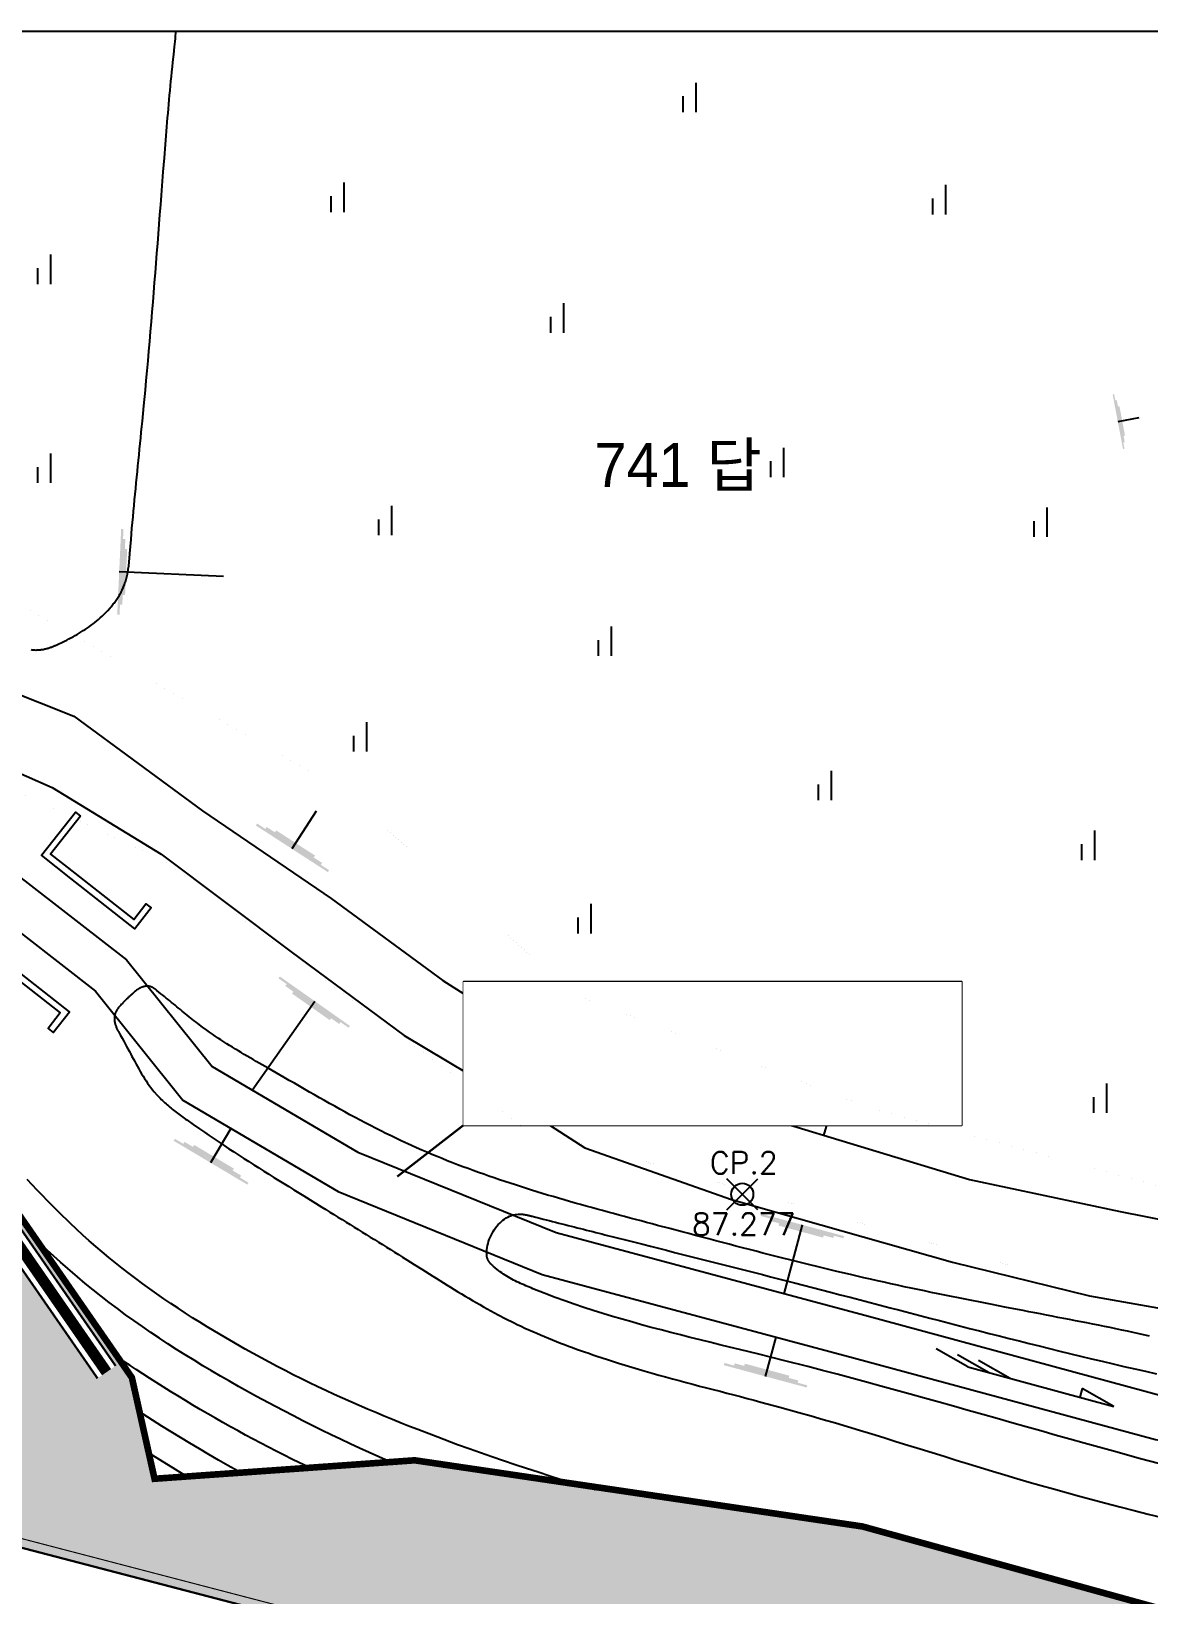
# Model space of a CAD drawing. Header units: millimetres. Extents: x 9 to 403, y 12 to 283.
# Drawn here: x 169.5 to 220.3, y 211.5 to 282.6 of the extents above; entities that cross this region are included whole.
import ezdxf
from ezdxf.enums import TextEntityAlignment as Align

# ---------------------------------------------------------------- set-up
doc = ezdxf.new("R2010")
doc.units = ezdxf.units.MM
doc.set_wipeout_variables(frame=1)
doc.linetypes.add('CENTER', pattern=[2, 1.25, -0.25, 0.25, -0.25])
doc.linetypes.add('PHANTOM2', pattern=[12.5, 10, -0.5, 0.5, -0.5, 0.5, -0.5])
for name, color, linetype in [('1-1CON', 35, 'Continuous'), ('1-5CON', 30, 'Continuous'), ('1-ROAD', 1, 'Continuous'), ('1-SIM', 8, 'Continuous'), ('1-낙차구조물', 7, 'Continuous'), ('1-물선', 5, 'Continuous'), ('1-측량기준점', 6, 'Continuous'), ('1-휀스', 7, 'FENCELINE1'), ('CE-SLOP-FILL', 1, 'Continuous'), ('LSMD_CONT_LDREG_41500', 1, 'Continuous'), ('NR', 7, 'Continuous'), ('WID', 4, 'Continuous'), ('성토옹벽', 6, 'Continuous'), ('솔리드', 7, 'PHANTOM2'), ('지하2층외벽선', 2, 'Continuous')]:
    doc.layers.add(name, color=color, linetype=linetype)
doc.styles.add('ghs', font='romans.shx', dxfattribs={"bigfont": 'ghs.shx'})
doc.styles.add('HY헤드라인', font='H2HDRM.TTF')
doc.linetypes.add('FENCELINE1', pattern='A,0.25,-0.1,[133,ltypeshp.shx,S=0.1,R=0,X=-0.1,Y=0],-0.1,1', length=1.45)

# ---------------------------------------------------------------- blocks, each defined once
blk = doc.blocks.new('A$C0C523BD5')
at = {"layer": '1-SIM'}
for p, q in [((0, 0.48), (0, 0)), ((0.394, 0.892), (0.394, 0))]:
    blk.add_line(p, q, dxfattribs=at)
blk = doc.blocks.new('A$C19E135C4')
at = {"layer": '1-물선', "linetype": 'Continuous'}
for p, q in [((1.605, 0), (0, 0.416)), ((2.605, 0), (1, 0.416)), ((1.605, 0), (8.479, 0)), ((3.605, 0), (2, 0.416)), ((8.479, 0), (6.874, 0.416))]:
    blk.add_line(p, q, dxfattribs=at)
blk.add_lwpolyline([(6.874, 0.416), (6.874, 0)], dxfattribs=at)

msp = doc.modelspace()

# ---------------------------------------------------------------- linework, layer by layer
for points, elevation in [([(15.475, 282.587), (277.798, 282.587), (277.798, 39.857), (15.475, 39.857)], 109.407), ([(15.475, 282.587), (277.798, 282.587), (277.798, 39.857), (15.475, 39.857)], 109.407), ([(189.159, 232.835), (211.814, 232.835), (211.814, 239.353), (189.159, 239.353)], 257.805)]:
    msp.add_lwpolyline(points, close=True, dxfattribs=dict(elevation=elevation))
at = {"const_width": 0.1, "elevation": 257.805, "flags": 128}
msp.add_lwpolyline([(186.15, 230.501), (189.159, 232.835), (211.112, 232.835)], dxfattribs=at)
at = {"layer": '1-1CON', "color": 8, "linetype": 'Continuous'}
for points, elevation in [([(169.506, 254.467), (169.545, 254.461), (169.584, 254.456), (169.624, 254.452), (169.663, 254.449), (169.714, 254.447), (169.765, 254.448), (169.777, 254.448), (169.788, 254.448), (169.8, 254.448), (169.811, 254.449), (169.823, 254.449), (169.834, 254.45), (169.846, 254.45), (169.857, 254.451), (169.869, 254.452), (169.88, 254.453), (169.892, 254.454), (169.904, 254.455), (169.915, 254.457), (169.927, 254.458), (169.938, 254.459), (169.949, 254.461), (169.961, 254.463), (169.972, 254.464), (169.984, 254.466), (169.995, 254.468), (170.007, 254.47), (170.052, 254.477), (170.096, 254.486), (170.13, 254.494), (170.163, 254.501), (170.195, 254.51), (170.228, 254.519), (170.261, 254.528), (170.293, 254.538), (170.326, 254.549), (170.358, 254.56), (170.39, 254.571), (170.422, 254.583), (170.454, 254.595), (170.485, 254.607), (170.517, 254.62), (170.549, 254.633), (170.58, 254.646), (170.611, 254.66), (170.643, 254.674), (170.674, 254.688), (170.705, 254.702), (170.736, 254.717), (170.768, 254.731), (170.897, 254.792), (171.025, 254.854), (171.122, 254.902), (171.218, 254.952), (171.314, 255.002), (171.41, 255.053), (171.504, 255.106), (171.598, 255.159), (171.692, 255.214), (171.784, 255.27), (171.875, 255.328), (171.966, 255.386), (172.055, 255.446), (172.144, 255.508), (172.231, 255.571), (172.317, 255.635), (172.402, 255.702), (172.485, 255.769), (172.567, 255.839), (172.648, 255.91), (172.727, 255.982), (172.804, 256.057), (172.88, 256.133), (172.992, 256.251), (173.099, 256.373), (173.135, 256.414), (173.17, 256.456), (173.204, 256.498), (173.238, 256.54), (173.271, 256.583), (173.304, 256.627), (173.336, 256.671), (173.367, 256.715), (173.398, 256.76), (173.428, 256.805), (173.458, 256.85), (173.486, 256.896), (173.514, 256.943), (173.541, 256.989), (173.567, 257.037), (173.592, 257.084), (173.617, 257.132), (173.64, 257.18), (173.663, 257.229), (173.684, 257.278), (173.705, 257.327), (173.747, 257.434), (173.784, 257.543), (173.803, 257.601), (173.82, 257.66), (173.837, 257.72), (173.852, 257.779), (173.866, 257.84), (173.879, 257.9), (173.891, 257.961), (173.902, 258.022), (173.912, 258.083), (173.921, 258.145), (173.93, 258.206), (173.938, 258.268), (173.946, 258.33), (173.953, 258.392), (173.959, 258.455), (173.965, 258.517), (173.971, 258.58), (173.977, 258.642), (173.982, 258.705), (173.987, 258.768), (173.992, 258.831), (174.018, 259.154), (174.045, 259.476), (174.067, 259.735), (174.089, 259.994), (174.112, 260.252), (174.136, 260.51), (174.159, 260.767), (174.183, 261.024), (174.208, 261.281), (174.233, 261.537), (174.258, 261.793), (174.283, 262.049), (174.308, 262.305), (174.334, 262.56), (174.359, 262.816), (174.385, 263.071), (174.411, 263.327), (174.436, 263.582), (174.462, 263.838), (174.488, 264.093), (174.513, 264.349), (174.539, 264.605), (174.564, 264.862), (174.632, 265.559), (174.698, 266.26), (174.739, 266.703), (174.779, 267.148), (174.819, 267.593), (174.858, 268.038), (174.897, 268.484), (174.935, 268.93), (174.973, 269.376), (175.01, 269.822), (175.046, 270.268), (175.082, 270.714), (175.118, 271.159), (175.154, 271.604), (175.189, 272.048), (175.224, 272.491), (175.258, 272.933), (175.293, 273.375), (175.327, 273.815), (175.361, 274.254), (175.395, 274.691), (175.429, 275.127), (175.462, 275.561), (175.512, 276.197), (175.561, 276.829), (175.577, 277.031), (175.593, 277.233), (175.609, 277.435), (175.625, 277.637), (175.641, 277.839), (175.658, 278.041), (175.675, 278.244), (175.692, 278.447), (175.709, 278.651), (175.726, 278.855), (175.744, 279.061), (175.762, 279.267), (175.781, 279.474), (175.8, 279.682), (175.82, 279.892), (175.84, 280.103), (175.86, 280.316), (175.881, 280.53), (175.903, 280.746), (175.925, 280.964), (175.948, 281.184), (175.985, 281.528), (176.023, 281.877), (176.037, 282.001), (176.05, 282.126), (176.062, 282.251), (176.074, 282.376), (176.084, 282.5), (176.091, 282.587)], 174.903), ([(220.353, 223.248), (219.876, 223.353), (219.614, 223.409), (219.351, 223.466), (219.088, 223.521), (218.825, 223.576), (218.561, 223.63), (218.298, 223.684), (218.035, 223.737), (217.771, 223.789), (217.508, 223.842), (217.244, 223.894), (216.981, 223.945), (216.717, 223.996), (216.453, 224.048), (216.189, 224.098), (215.926, 224.149), (215.662, 224.2), (215.398, 224.25), (215.134, 224.301), (214.87, 224.351), (214.607, 224.402), (214.343, 224.453), (213.771, 224.563), (213.199, 224.675), (212.891, 224.735), (212.584, 224.796), (212.276, 224.857), (211.968, 224.918), (211.66, 224.98), (211.353, 225.043), (211.045, 225.105), (210.738, 225.168), (210.431, 225.232), (210.124, 225.296), (209.816, 225.361), (209.509, 225.426), (209.203, 225.492), (208.896, 225.558), (208.589, 225.625), (208.283, 225.692), (207.977, 225.76), (207.67, 225.829), (207.364, 225.899), (207.059, 225.969), (206.753, 226.04), (206.14, 226.183), (205.528, 226.33), (205.22, 226.405), (204.913, 226.48), (204.607, 226.555), (204.3, 226.632), (203.994, 226.709), (203.687, 226.786), (203.381, 226.864), (203.075, 226.943), (202.769, 227.022), (202.463, 227.101), (202.157, 227.18), (201.851, 227.26), (201.546, 227.341), (201.24, 227.421), (200.934, 227.502), (200.629, 227.582), (200.323, 227.663), (200.018, 227.744), (199.713, 227.825), (199.407, 227.906), (199.102, 227.987), (198.545, 228.134), (197.989, 228.281), (197.738, 228.348), (197.488, 228.414), (197.237, 228.48), (196.986, 228.547), (196.735, 228.613), (196.485, 228.68), (196.234, 228.747), (195.984, 228.814), (195.733, 228.882), (195.483, 228.95), (195.233, 229.018), (194.983, 229.087), (194.733, 229.157), (194.483, 229.227), (194.233, 229.297), (193.983, 229.369), (193.734, 229.441), (193.485, 229.513), (193.236, 229.587), (192.987, 229.661), (192.739, 229.737), (192.249, 229.887), (191.76, 230.041), (191.519, 230.118), (191.279, 230.196), (191.039, 230.275), (190.799, 230.356), (190.559, 230.437), (190.32, 230.519), (190.081, 230.603), (189.843, 230.687), (189.606, 230.773), (189.368, 230.861), (189.132, 230.949), (188.895, 231.039), (188.66, 231.13), (188.425, 231.223), (188.191, 231.317), (187.957, 231.412), (187.724, 231.509), (187.492, 231.608), (187.261, 231.708), (187.03, 231.81), (186.801, 231.913), (186.332, 232.128), (185.868, 232.35), (185.632, 232.465), (185.396, 232.582), (185.162, 232.7), (184.928, 232.82), (184.694, 232.942), (184.462, 233.064), (184.23, 233.188), (183.998, 233.314), (183.767, 233.44), (183.536, 233.567), (183.306, 233.695), (183.076, 233.824), (182.846, 233.953), (182.617, 234.084), (182.388, 234.214), (182.158, 234.346), (181.929, 234.477), (181.7, 234.609), (181.471, 234.741), (181.241, 234.873), (181.012, 235.006), (180.646, 235.216), (180.28, 235.426), (180.144, 235.504), (180.008, 235.582), (179.871, 235.66), (179.735, 235.739), (179.6, 235.817), (179.464, 235.896), (179.329, 235.975), (179.194, 236.055), (179.059, 236.135), (178.925, 236.216), (178.791, 236.297), (178.658, 236.378), (178.526, 236.461), (178.394, 236.544), (178.263, 236.628), (178.132, 236.713), (178.003, 236.798), (177.874, 236.885), (177.746, 236.972), (177.619, 237.061), (177.494, 237.151), (177.287, 237.302), (177.083, 237.456), (177.002, 237.518), (176.922, 237.58), (176.842, 237.643), (176.762, 237.707), (176.683, 237.77), (176.603, 237.834), (176.524, 237.899), (176.445, 237.963), (176.367, 238.028), (176.288, 238.093), (176.209, 238.159), (176.13, 238.224), (176.05, 238.29), (175.971, 238.356), (175.891, 238.422), (175.811, 238.488), (175.731, 238.554), (175.65, 238.62), (175.569, 238.686), (175.487, 238.752), (175.405, 238.818), (175.31, 238.893), (175.214, 238.969), (175.201, 238.979), (175.188, 238.989), (175.175, 238.998), (175.163, 239.008), (175.15, 239.018), (175.137, 239.027), (175.124, 239.036), (175.111, 239.045), (175.098, 239.054), (175.085, 239.063), (175.071, 239.071), (175.058, 239.079), (175.045, 239.087), (175.031, 239.095), (175.017, 239.102), (175.003, 239.109), (174.989, 239.115), (174.975, 239.121), (174.961, 239.127), (174.946, 239.132), (174.932, 239.137), (174.907, 239.143), (174.883, 239.149), (174.873, 239.151), (174.863, 239.153), (174.853, 239.154), (174.843, 239.155), (174.833, 239.156), (174.823, 239.157), (174.813, 239.158), (174.803, 239.158), (174.793, 239.159), (174.783, 239.159), (174.773, 239.159), (174.763, 239.159), (174.752, 239.158), (174.742, 239.158), (174.732, 239.157), (174.722, 239.156), (174.712, 239.155), (174.702, 239.153), (174.692, 239.152), (174.682, 239.15), (174.672, 239.148), (174.639, 239.142), (174.607, 239.134), (174.585, 239.127), (174.563, 239.12), (174.541, 239.112), (174.519, 239.103), (174.498, 239.094), (174.477, 239.084), (174.457, 239.073), (174.436, 239.062), (174.416, 239.05), (174.396, 239.038), (174.376, 239.025), (174.357, 239.012), (174.337, 238.999), (174.318, 238.985), (174.299, 238.971), (174.28, 238.956), (174.262, 238.942), (174.243, 238.927), (174.225, 238.912), (174.206, 238.897), (174.188, 238.882), (174.147, 238.847), (174.106, 238.812), (174.083, 238.792), (174.06, 238.772), (174.038, 238.752), (174.015, 238.732), (173.993, 238.712), (173.971, 238.691), (173.949, 238.671), (173.927, 238.651), (173.905, 238.63), (173.883, 238.61), (173.862, 238.589), (173.84, 238.568), (173.819, 238.547), (173.798, 238.526), (173.777, 238.505), (173.755, 238.484), (173.734, 238.462), (173.713, 238.441), (173.693, 238.419), (173.672, 238.397), (173.651, 238.375), (173.615, 238.337), (173.58, 238.299), (173.565, 238.283), (173.551, 238.267), (173.537, 238.25), (173.522, 238.234), (173.508, 238.218), (173.494, 238.201), (173.481, 238.184), (173.467, 238.168), (173.454, 238.151), (173.441, 238.133), (173.429, 238.116), (173.417, 238.098), (173.405, 238.081), (173.394, 238.063), (173.383, 238.044), (173.373, 238.026), (173.363, 238.007), (173.354, 237.988), (173.345, 237.969), (173.337, 237.95), (173.329, 237.93), (173.32, 237.902), (173.312, 237.874), (173.31, 237.866), (173.307, 237.857), (173.305, 237.849), (173.304, 237.841), (173.302, 237.832), (173.3, 237.824), (173.299, 237.815), (173.297, 237.807), (173.296, 237.798), (173.294, 237.79), (173.293, 237.781), (173.292, 237.773), (173.291, 237.764), (173.291, 237.755), (173.29, 237.747), (173.289, 237.738), (173.289, 237.73), (173.288, 237.721), (173.288, 237.713), (173.288, 237.704), (173.288, 237.695), (173.287, 237.653), (173.29, 237.611), (173.293, 237.578), (173.298, 237.545), (173.304, 237.512), (173.311, 237.479), (173.319, 237.447), (173.328, 237.415), (173.339, 237.383), (173.35, 237.351), (173.363, 237.319), (173.376, 237.288), (173.39, 237.256), (173.404, 237.225), (173.419, 237.194), (173.435, 237.163), (173.451, 237.132), (173.468, 237.101), (173.485, 237.07), (173.502, 237.039), (173.519, 237.008), (173.537, 236.978), (173.554, 236.947), (173.638, 236.8), (173.719, 236.653), (173.782, 236.537), (173.845, 236.421), (173.907, 236.305), (173.968, 236.189), (174.029, 236.074), (174.089, 235.959), (174.15, 235.844), (174.211, 235.73), (174.272, 235.617), (174.334, 235.505), (174.397, 235.393), (174.46, 235.283), (174.525, 235.174), (174.591, 235.066), (174.658, 234.959), (174.727, 234.854), (174.797, 234.751), (174.87, 234.649), (174.945, 234.549), (175.022, 234.45), (175.102, 234.354), (175.232, 234.205), (175.37, 234.061), (175.421, 234.009), (175.474, 233.958), (175.527, 233.907), (175.581, 233.857), (175.636, 233.807), (175.692, 233.758), (175.748, 233.71), (175.805, 233.662), (175.863, 233.614), (175.921, 233.567), (175.98, 233.521), (176.039, 233.475), (176.098, 233.429), (176.158, 233.384), (176.219, 233.339), (176.279, 233.294), (176.34, 233.249), (176.401, 233.205), (176.463, 233.161), (176.524, 233.117), (176.586, 233.074), (176.87, 232.873), (177.155, 232.674), (177.378, 232.52), (177.602, 232.367), (177.825, 232.216), (178.05, 232.065), (178.274, 231.916), (178.499, 231.767), (178.724, 231.619), (178.949, 231.473), (179.174, 231.327), (179.4, 231.182), (179.626, 231.037), (179.852, 230.893), (180.078, 230.75), (180.305, 230.607), (180.531, 230.465), (180.758, 230.323), (180.986, 230.182), (181.213, 230.041), (181.44, 229.9), (181.668, 229.759), (181.896, 229.618), (182.307, 229.364), (182.719, 229.111), (182.902, 228.997), (183.086, 228.884), (183.27, 228.771), (183.453, 228.658), (183.637, 228.545), (183.821, 228.431), (184.005, 228.318), (184.189, 228.204), (184.373, 228.091), (184.557, 227.977), (184.741, 227.864), (184.925, 227.75), (185.108, 227.636), (185.292, 227.522), (185.476, 227.408), (185.66, 227.294), (185.844, 227.179), (186.027, 227.065), (186.211, 226.95), (186.395, 226.835), (186.578, 226.72), (186.925, 226.502), (187.271, 226.284), (187.434, 226.181), (187.597, 226.078), (187.76, 225.975), (187.923, 225.873), (188.086, 225.77), (188.25, 225.668), (188.413, 225.566), (188.577, 225.465), (188.741, 225.364), (188.905, 225.263), (189.07, 225.163), (189.235, 225.064), (189.4, 224.966), (189.566, 224.868), (189.732, 224.771), (189.899, 224.676), (190.066, 224.581), (190.234, 224.487), (190.403, 224.395), (190.572, 224.304), (190.742, 224.214), (191.085, 224.036), (191.431, 223.864), (191.606, 223.779), (191.781, 223.695), (191.957, 223.613), (192.134, 223.532), (192.312, 223.452), (192.49, 223.374), (192.669, 223.297), (192.848, 223.221), (193.028, 223.147), (193.209, 223.073), (193.39, 223.001), (193.571, 222.93), (193.753, 222.86), (193.935, 222.791), (194.118, 222.724), (194.301, 222.657), (194.485, 222.591), (194.669, 222.526), (194.853, 222.462), (195.037, 222.399), (195.222, 222.337), (195.711, 222.175), (196.202, 222.019), (196.508, 221.924), (196.814, 221.83), (197.121, 221.739), (197.428, 221.649), (197.736, 221.561), (198.044, 221.474), (198.352, 221.389), (198.661, 221.304), (198.97, 221.221), (199.279, 221.138), (199.588, 221.056), (199.898, 220.975), (200.207, 220.894), (200.517, 220.814), (200.826, 220.733), (201.136, 220.653), (201.446, 220.572), (201.755, 220.491), (202.064, 220.41), (202.374, 220.328), (202.683, 220.246), (203.547, 220.013), (204.409, 219.772), (204.962, 219.615), (205.515, 219.455), (206.067, 219.293), (206.618, 219.129), (207.169, 218.963), (207.719, 218.796), (208.27, 218.628), (208.82, 218.458), (209.369, 218.288), (209.919, 218.118), (210.468, 217.947), (211.018, 217.777), (211.568, 217.607), (212.118, 217.437), (212.668, 217.269), (213.219, 217.101), (213.77, 216.936), (214.321, 216.772), (214.873, 216.609), (215.426, 216.45), (215.98, 216.292), (217.171, 215.96), (218.366, 215.642), (219.007, 215.476), (219.648, 215.313), (220.29, 215.154), (220.933, 214.997)], 171.903), ([(194.652, 216.388), (194.134, 216.548), (193.606, 216.713), (193.079, 216.88), (192.553, 217.049), (192.027, 217.22), (191.503, 217.394), (190.979, 217.571), (190.456, 217.751), (189.935, 217.933), (189.414, 218.119), (188.895, 218.307), (187.989, 218.643), (187.088, 218.99), (186.704, 219.14), (186.32, 219.292), (185.937, 219.447), (185.555, 219.604), (185.174, 219.763), (184.794, 219.924), (184.415, 220.087), (184.036, 220.253), (183.659, 220.422), (183.283, 220.593), (182.909, 220.767), (182.535, 220.943), (182.163, 221.122), (181.792, 221.303), (181.422, 221.488), (181.053, 221.675), (180.686, 221.865), (180.321, 222.058), (179.957, 222.254), (179.594, 222.454), (179.233, 222.656), (178.535, 223.055), (177.842, 223.467), (177.508, 223.669), (177.175, 223.875), (176.843, 224.083), (176.514, 224.295), (176.187, 224.509), (175.861, 224.727), (175.538, 224.947), (175.217, 225.171), (174.898, 225.397), (174.582, 225.627), (174.268, 225.86), (173.956, 226.097), (173.648, 226.336), (173.342, 226.579), (173.039, 226.825), (172.739, 227.074), (172.442, 227.327), (172.148, 227.583), (171.857, 227.842), (171.57, 228.105), (171.286, 228.371), (170.762, 228.875), (170.251, 229.391), (170.016, 229.633), (169.783, 229.878), (169.553, 230.125), (169.325, 230.373)], 174.903), ([(182.316, 217.192), (182.064, 217.311), (181.709, 217.481), (181.355, 217.654), (181.002, 217.83), (180.651, 218.008), (180.3, 218.188), (179.951, 218.37), (179.603, 218.555), (179.256, 218.742), (178.91, 218.931), (178.565, 219.123), (178.221, 219.316), (177.878, 219.512), (177.536, 219.709), (177.195, 219.909), (176.856, 220.111), (176.517, 220.315), (176.179, 220.521), (175.842, 220.728), (175.506, 220.938), (174.891, 221.327), (174.278, 221.722), (173.999, 221.904), (173.722, 222.087), (173.445, 222.272), (173.444, 222.273)], 176.903), ([(179.13, 216.979), (178.885, 217.115), (178.449, 217.36), (178.016, 217.608), (177.583, 217.858), (177.152, 218.112), (176.722, 218.369), (176.294, 218.628), (175.866, 218.889), (175.44, 219.153), (175.014, 219.419), (174.59, 219.687), (174.426, 219.791)], 177.903), ([(195.17, 216.23), (195.149, 216.237)], 174.903)]:
    msp.add_lwpolyline(points, dxfattribs=dict(at, elevation=elevation))
at = {"layer": '1-5CON', "color": 8, "linetype": 'Continuous'}
for points, elevation in [([(221.176, 217.339), (219.942, 217.67), (218.711, 218.007), (218.049, 218.19), (217.388, 218.374), (216.727, 218.559), (216.066, 218.745), (215.406, 218.931), (214.746, 219.118), (214.086, 219.305), (213.426, 219.492), (212.766, 219.68), (212.105, 219.867), (211.445, 220.053), (210.785, 220.239), (210.124, 220.425), (209.463, 220.609), (208.801, 220.792), (208.139, 220.974), (207.477, 221.154), (206.813, 221.333), (206.149, 221.51), (205.485, 221.684), (204.819, 221.857), (203.708, 222.14), (202.594, 222.417), (202.149, 222.526), (201.703, 222.635), (201.257, 222.744), (200.811, 222.853), (200.365, 222.962), (199.919, 223.072), (199.474, 223.183), (199.029, 223.295), (198.584, 223.409), (198.141, 223.525), (197.698, 223.642), (197.256, 223.763), (196.815, 223.886), (196.375, 224.012), (195.936, 224.141), (195.499, 224.274), (195.063, 224.412), (194.629, 224.553), (194.196, 224.699), (193.765, 224.85), (193.336, 225.006), (192.827, 225.199), (192.32, 225.4), (192.238, 225.433), (192.156, 225.466), (192.075, 225.5), (191.994, 225.534), (191.913, 225.569), (191.832, 225.605), (191.752, 225.641), (191.672, 225.678), (191.592, 225.717), (191.513, 225.756), (191.434, 225.796), (191.356, 225.838), (191.279, 225.88), (191.202, 225.925), (191.126, 225.97), (191.05, 226.017), (190.976, 226.066), (190.902, 226.116), (190.829, 226.168), (190.756, 226.222), (190.685, 226.278), (190.6, 226.348), (190.517, 226.42), (190.503, 226.433), (190.489, 226.445), (190.475, 226.458), (190.462, 226.471), (190.448, 226.483), (190.435, 226.496), (190.422, 226.509), (190.409, 226.523), (190.396, 226.536), (190.384, 226.55), (190.372, 226.563), (190.36, 226.577), (190.349, 226.591), (190.338, 226.605), (190.327, 226.62), (190.317, 226.634), (190.307, 226.649), (190.298, 226.664), (190.289, 226.679), (190.281, 226.695), (190.273, 226.711), (190.261, 226.739), (190.25, 226.768), (190.245, 226.781), (190.241, 226.794), (190.238, 226.807), (190.234, 226.82), (190.231, 226.834), (190.228, 226.847), (190.226, 226.861), (190.224, 226.875), (190.222, 226.888), (190.22, 226.902), (190.219, 226.916), (190.218, 226.93), (190.217, 226.945), (190.216, 226.959), (190.216, 226.973), (190.215, 226.988), (190.215, 227.002), (190.215, 227.016), (190.216, 227.031), (190.216, 227.046), (190.217, 227.06), (190.223, 227.166), (190.236, 227.273), (190.253, 227.366), (190.276, 227.459), (190.303, 227.551), (190.335, 227.643), (190.372, 227.734), (190.413, 227.824), (190.459, 227.912), (190.508, 227.998), (190.562, 228.081), (190.618, 228.162), (190.678, 228.24), (190.742, 228.313), (190.808, 228.383), (190.877, 228.449), (190.948, 228.51), (191.022, 228.565), (191.098, 228.616), (191.176, 228.66), (191.255, 228.698), (191.336, 228.73), (191.419, 228.755), (191.531, 228.779), (191.645, 228.788), (191.675, 228.79), (191.705, 228.791), (191.734, 228.79), (191.764, 228.79), (191.794, 228.788), (191.824, 228.786), (191.855, 228.783), (191.885, 228.779), (191.915, 228.775), (191.945, 228.77), (191.976, 228.765), (192.006, 228.76), (192.037, 228.754), (192.067, 228.747), (192.097, 228.741), (192.128, 228.734), (192.158, 228.726), (192.189, 228.719), (192.219, 228.711), (192.25, 228.704), (192.28, 228.696), (192.456, 228.651), (192.632, 228.606), (192.776, 228.569), (192.92, 228.532), (193.063, 228.496), (193.206, 228.459), (193.348, 228.423), (193.49, 228.387), (193.632, 228.351), (193.773, 228.315), (193.914, 228.279), (194.055, 228.243), (194.196, 228.208), (194.336, 228.172), (194.476, 228.136), (194.616, 228.101), (194.756, 228.066), (194.895, 228.03), (195.035, 227.995), (195.174, 227.959), (195.314, 227.924), (195.453, 227.889), (195.593, 227.854), (196.091, 227.728), (196.59, 227.601), (196.949, 227.511), (197.309, 227.42), (197.67, 227.328), (198.031, 227.237), (198.393, 227.146), (198.755, 227.054), (199.117, 226.963), (199.48, 226.871), (199.843, 226.779), (200.206, 226.687), (200.569, 226.595), (200.933, 226.503), (201.296, 226.41), (201.66, 226.318), (202.024, 226.225), (202.388, 226.132), (202.752, 226.039), (203.116, 225.946), (203.48, 225.853), (203.844, 225.76), (204.207, 225.666), (205.024, 225.455), (205.84, 225.243), (206.293, 225.126), (206.745, 225.008), (207.198, 224.89), (207.65, 224.772), (208.102, 224.654), (208.553, 224.536), (209.005, 224.417), (209.456, 224.3), (209.908, 224.182), (210.359, 224.064), (210.81, 223.947), (211.262, 223.83), (211.713, 223.713), (212.165, 223.596), (212.616, 223.48), (213.068, 223.365), (213.52, 223.25), (213.972, 223.135), (214.425, 223.022), (214.877, 222.908), (215.33, 222.796), (216.274, 222.563), (217.219, 222.333), (217.711, 222.215), (218.203, 222.098), (218.695, 221.982), (219.188, 221.868), (219.682, 221.756), (220.176, 221.645), (220.67, 221.536)], 170.903), ([(186.11, 217.399), (185.747, 217.556), (185.309, 217.749), (184.873, 217.945), (184.438, 218.144), (184.004, 218.345), (183.571, 218.55), (183.14, 218.757), (182.709, 218.968), (182.28, 219.181), (181.852, 219.397), (181.426, 219.616), (180.585, 220.055), (179.75, 220.505), (179.339, 220.73), (178.929, 220.957), (178.521, 221.188), (178.115, 221.422), (177.711, 221.659), (177.308, 221.9), (176.908, 222.143), (176.51, 222.39), (176.115, 222.641), (175.722, 222.894), (175.332, 223.152), (174.944, 223.413), (174.56, 223.678), (174.179, 223.947), (173.8, 224.219), (173.426, 224.496), (173.055, 224.776), (172.687, 225.061), (172.323, 225.35), (171.963, 225.643), (171.607, 225.941), (170.836, 226.603), (170.085, 227.286), (170.071, 227.3)], 175.903)]:
    msp.add_lwpolyline(points, dxfattribs=dict(at, elevation=elevation))
at = {"layer": '1-ROAD'}
for points in [[(153.492, 263.468), (155.606, 259.863), (157.125, 257.939), (159.561, 256.602), (163.551, 254.571), (163.551, 254.571), (171.442, 251.438), (177.287, 247.138), (183.144, 243.144), (188.226, 239.41), (191.915, 237.067), (195.938, 235.802), (202.98, 233.157), (212.162, 230.36), (219.014, 228.91), (226.15, 227.497), (234.75, 226.362), (240.425, 226.036), (249.771, 225.215), (263.061, 224.833)], [(150.073, 261.918), (153.016, 256.492), (154.251, 254.785), (158.584, 253.434), (164.607, 250.775), (170.46, 248.193), (175.408, 245.169), (181.331, 240.714), (186.463, 236.916), (190.381, 234.575), (194.682, 231.806), (201.351, 229.454), (211.395, 226.613), (217.625, 225.079), (225.956, 223.6), (234.172, 222.887), (239.791, 222.494), (249.574, 221.854), (263.149, 221.096), (272.639, 221.077), (277.092, 220.971), (277.785, 221.065)]]:
    msp.add_lwpolyline(points, dxfattribs=at)
at = {"layer": '1-낙차구조물', "elevation": 85.903}
for points in [[(171.75, 246.891), (170.391, 245.161), (171.492, 244.297), (174.168, 242.194), (174.724, 242.902), (174.96, 242.717), (174.219, 241.773), (171.307, 244.061), (169.97, 245.111), (171.514, 247.077)], [(165.692, 239.179), (167.051, 240.909), (168.152, 240.045), (170.829, 237.942), (170.273, 237.235), (170.509, 237.049), (171.25, 237.993), (168.338, 240.281), (167.001, 241.331), (165.456, 239.365)]]:
    msp.add_lwpolyline(points, close=True, dxfattribs=at)
at = {"layer": '1-물선'}
for points in [[(143.651, 272.577), (144.509, 271.834), (147.199, 262.365), (149.302, 256.613), (151.55, 252.955), (154.85, 251.068), (160.044, 248.642), (164.811, 246.429), (168.632, 244.41), (173.836, 240.364), (177.732, 235.506), (184.353, 231.614), (193.369, 227.949), (207.411, 224.19), (221.046, 220.499), (234.762, 218.322), (247.735, 217.414), (261.85, 216.256), (269.864, 216.375), (277.207, 216.82), (277.798, 216.835)], [(143.146, 272.253), (142.585, 271.288), (145.296, 261.747), (147.493, 255.737), (150.113, 251.473), (153.929, 249.29), (159.2, 246.829), (163.922, 244.637), (167.543, 242.723), (172.423, 238.929), (176.401, 233.968), (183.465, 229.816), (192.732, 226.049), (206.891, 222.259), (220.627, 218.54), (234.535, 216.333), (247.583, 215.42), (261.686, 214.263), (268.984, 214.14), (277.317, 214.778), (277.798, 214.782)]]:
    msp.add_lwpolyline(points, dxfattribs=at)
at = {"layer": '1-측량기준점'}
for p, q in [((201.131, 228.988), (202.545, 230.402)), ((202.545, 228.988), (201.131, 230.402))]:
    msp.add_line(p, q, dxfattribs=at)
msp.add_circle((201.838, 229.695), 0.5, dxfattribs=at)
at = {"layer": '1-휀스', "elevation": 85.903}
msp.add_lwpolyline([(176.577, 216.861), (174.841, 217.94)], dxfattribs=at)
at = {"layer": 'CE-SLOP-FILL'}
msp.add_line((182.064, 217.311, 85.903), (182.064, 217.311, 85.903), dxfattribs=at)
at = {"layer": 'NR', "linetype": 'Continuous'}
for p, q in [((219.866, 265.007), (218.911, 264.826)), ((178.252, 257.791), (173.508, 258.01)), ((182.464, 247.112), (181.358, 245.406)), ((179.554, 234.434), (182.404, 238.475)), ((205.55, 232.374), (205.796, 233.239)), ((178.584, 232.685), (177.658, 231.131)), ((203.736, 225.174), (204.58, 228.301)), ((203.364, 223.203), (202.881, 221.414))]:
    msp.add_line(p, q, dxfattribs=at)
for points in [[(219.147, 263.585), (218.676, 266.067), (219.214, 263.598), (218.743, 266.08)], [(219.159, 263.884), (218.797, 265.794), (219.226, 263.897), (218.864, 265.806)], [(219.172, 264.183), (218.918, 265.52), (219.239, 264.196), (218.985, 265.533)], [(173.418, 256.062), (173.597, 259.958), (173.523, 256.057), (173.702, 259.953)], [(173.543, 256.506), (173.682, 259.503), (173.648, 256.502), (173.786, 259.498)], [(173.669, 256.951), (173.766, 259.049), (173.774, 256.946), (173.871, 259.044)], [(182.995, 244.346), (179.722, 246.467), (183.052, 244.434), (179.779, 246.555)], [(182.674, 244.679), (180.156, 246.31), (182.731, 244.767), (180.214, 246.398)], [(182.353, 245.012), (180.591, 246.154), (182.411, 245.1), (180.648, 246.242)], [(180.811, 239.599), (183.998, 237.351), (180.75, 239.513), (183.937, 237.266)], [(181.118, 239.254), (183.57, 237.525), (181.057, 239.168), (183.509, 237.439)], [(181.425, 238.909), (183.141, 237.698), (181.365, 238.823), (183.081, 237.613)], [(204.671, 233.558), (206.921, 232.92), (204.654, 233.498), (206.903, 232.859)], [(204.913, 233.424), (206.644, 232.933), (204.896, 233.363), (206.627, 232.872)], [(205.156, 233.29), (206.367, 232.946), (205.138, 233.229), (206.35, 232.885)], [(179.333, 230.133), (175.983, 232.129), (179.387, 230.223), (176.036, 232.219)], [(179, 230.454), (176.423, 231.989), (179.054, 230.544), (176.477, 232.079)], [(178.668, 230.774), (176.863, 231.849), (178.721, 230.864), (176.917, 231.939)], [(202.698, 228.809), (206.463, 227.793), (202.671, 228.708), (206.436, 227.691)], [(203.105, 228.591), (206.001, 227.809), (203.078, 228.489), (205.974, 227.707)], [(203.512, 228.372), (205.539, 227.825), (203.485, 228.271), (205.512, 227.723)], [(204.764, 220.906), (200.999, 221.922), (204.791, 221.007), (201.026, 222.024)], [(204.357, 221.124), (201.461, 221.906), (204.384, 221.226), (201.488, 222.008)], [(203.95, 221.343), (201.923, 221.89), (203.977, 221.444), (201.95, 221.992)]]:
    msp.add_solid(points, dxfattribs=at)
at = {"layer": 'WID', "color": 8, "const_width": 0.1, "elevation": 85.903, "flags": 128}
msp.add_lwpolyline([(229.042, 197.97), (148.915, 218.879)], dxfattribs=at)
at = {"layer": '성토옹벽', "color": 7, "linetype": 'Continuous', "ltscale": 10, "const_width": 0.1, "elevation": 85.903, "flags": 128}
for points in [[(173.344, 221.89), (165.741, 232.882), (146.751, 242.377), (135.605, 237.815), (128.665, 237.815), (120.918, 237.815), (113.333, 237.815), (113.333, 237.815), (113.333, 217.093)], [(172.522, 221.321), (165.064, 232.102), (146.71, 241.279), (135.802, 236.815), (128.645, 236.815), (120.773, 236.815), (114.333, 236.815), (114.333, 217.093)]]:
    msp.add_lwpolyline(points, dxfattribs=at)
at = {"layer": '성토옹벽', "color": 7, "linetype": 'CENTER', "ltscale": 2, "const_width": 0.5, "elevation": 85.903, "flags": 128}
msp.add_lwpolyline([(172.933, 221.605), (165.403, 232.492), (146.731, 241.828), (135.704, 237.315), (128.655, 237.315), (120.845, 237.315), (113.833, 237.315), (113.833, 237.315), (113.833, 217.093)], dxfattribs=at)
at = {"layer": '지하2층외벽선', "color": 8, "const_width": 0.05, "elevation": 85.903}
msp.add_lwpolyline([(215.468, 113.463), (129.545, 135.885), (131.944, 145.077), (116.849, 149.016), (136.064, 222.65), (189.475, 208.712), (186.319, 196.617), (225.797, 186.316), (221.985, 171.705), (240.756, 166.807), (229.015, 121.813), (215.468, 113.463)], dxfattribs=at)

# ---------------------------------------------------------------- block references
at = {"layer": '1-SIM', "xscale": 1.5, "yscale": 1.5, "zscale": 1.5}
for p in [(199.132, 278.908), (183.129, 274.366), (210.49, 274.258), (169.791, 271.091), (193.116, 268.877), (169.791, 262.045), (203.124, 262.311), (185.295, 259.669), (215.096, 259.591), (195.282, 254.18), (184.154, 249.831), (205.291, 247.614), (217.263, 244.894), (194.355, 241.562), (206.147, 236.35), (217.806, 233.396)]:
    msp.add_blockref('A$C0C523BD5', p, dxfattribs=at)
at = {"layer": '1-물선', "linetype": 'Continuous', "rotation": 344.8505472553348}
msp.add_blockref('A$C19E135C4', (210.541, 222.259), dxfattribs=at)

# ---------------------------------------------------------------- texts
at = {"layer": '1-측량기준점', "extrusion": (2.79293e-06, -1.90342e-05, 1), "style": 'ghs'}
for s, p in [('CP.2', (201.905, 230.626, -0.004)), ('87.277', (201.905, 227.838, -0.004))]:
    msp.add_text(s, height=1, dxfattribs=at).set_placement(p, align=Align.CENTER)
at = {"layer": 'LSMD_CONT_LDREG_41500', "color": 7, "style": 'HY헤드라인'}
msp.add_text('741 답', height=2, dxfattribs=at).set_placement((198.919, 262.906, 85.903), align=Align.MIDDLE)

# ---------------------------------------------------------------- next in the draw order: wipeouts: each hides what was drawn before it
msp.add_wipeout([(189.159, 239.353), (189.159, 232.835), (211.814, 232.835), (211.814, 239.353)]).translate(0, 0, 257.805)

# ---------------------------------------------------------------- next in the draw order: hatches: boundary and pattern name
at = {"layer": '솔리드', "linetype": 'Continuous'}
h = msp.add_hatch(dxfattribs=at)
h.set_pattern_fill('CROSS', color=8, scale=3, style=0)
h.set_pattern_definition([(0, (-296696.957, -354727.4612), (0.75, 0.75), [0.375, -1.125]), (90, (-296696.7695, -354727.6487), (-0.75, 0.75), [0.375, -1.125])])
edge = h.paths.add_edge_path()
edge.add_line((132.37, 236.815), (130.379, 236))
edge.add_line((130.379, 236), (127.869, 233.052))
edge.add_line((127.869, 233.052), (134.974, 231.198))
edge.add_arc((135.353, 232.649), 1.5, 255.37487, 345.37487)
edge.add_line((136.804, 232.271), (137.739, 235.851))
edge.add_line((137.739, 235.851), (165.613, 228.577))
edge.add_line((165.613, 228.577), (164.679, 224.998))
edge.add_arc((166.131, 224.619), 1.5, 165.37487, 255.37487)
edge.add_line((165.752, 223.168), (166.131, 223.068))
edge.add_line((166.131, 223.068), (164.616, 217.262))
edge.add_line((164.616, 217.262), (150.973, 220.822))
edge.add_arc((150.594, 219.371), 1.5, 75.37487, 165.37487)
edge.add_line((149.143, 219.75), (148.915, 218.879))
edge.add_line((148.915, 218.879), (226.323, 198.679))
edge.add_line((226.323, 198.679), (229.041, 197.971))
edge.add_line((229.041, 197.971), (223.646, 205.351))
edge.add_line((223.646, 205.351), (224.453, 205.941))
edge.add_line((224.453, 205.941), (229.638, 198.849))
edge.add_line((229.638, 198.849), (247.826, 194.103))
edge.add_line((247.826, 194.103), (240.706, 166.818))
edge.add_line((240.706, 166.818), (240.941, 166.757))
edge.add_line((240.941, 166.757), (232.028, 132.601))
edge.add_line((232.028, 132.601), (238.173, 130.997))
edge.add_line((238.173, 130.997), (235.673, 121.418))
edge.add_line((235.673, 121.418), (229.529, 123.021))
edge.add_line((229.529, 123.021), (226.246, 110.443))
edge.add_line((226.246, 110.443), (221.984, 111.555))
edge.add_line((221.984, 111.555), (220.458, 105.704))
edge.add_line((220.458, 105.704), (220.969, 104.509))
edge.add_line((220.969, 104.509), (204.278, 97.363))
edge.add_line((204.278, 97.363), (194.552, 95.468))
edge.add_line((194.552, 95.468), (192.66, 94.826))
edge.add_line((192.66, 94.826), (177.178, 98.866))
edge.add_line((177.178, 98.866), (178.488, 103.886))
edge.add_line((178.488, 103.886), (178.053, 103.999))
edge.add_arc((174.645, 90.937), 13.5, 75.37487, 135.18612)
edge.add_arc((152.653, 112.786), 17.5, 223.57889, 315.18624, ccw=False)
edge.add_line((139.976, 100.722), (113.918, 128.105))
edge.add_arc((135.289, 148.441), 29.5, 165.37487, 223.57888, ccw=False)
edge.add_line((106.745, 155.89), (116.409, 192.926))
edge.add_arc((108.185, 195.072), 8.5, 345.37487, 56.78517)
edge.add_line((112.841, 202.184), (112.841, 201.747))
edge.add_line((112.841, 201.747), (114.59, 195.954))
edge.add_line((114.59, 195.954), (113.03, 188.105))
edge.add_line((113.03, 188.105), (109.196, 180.773))
edge.add_line((109.196, 180.773), (102.367, 170.036))
edge.add_line((102.367, 170.036), (99.308, 158.161))
edge.add_line((99.308, 158.161), (99.805, 145.648))
edge.add_line((99.805, 145.648), (102.673, 138.341))
edge.add_line((102.673, 138.341), (116.146, 124.178))
edge.add_line((116.146, 124.178), (117.954, 120.913))
edge.add_line((117.954, 120.913), (121.942, 113.711))
edge.add_line((121.942, 113.711), (132.147, 102.999))
edge.add_line((132.147, 102.999), (140.248, 96.508))
edge.add_line((140.248, 96.508), (147.272, 89.445))
edge.add_line((147.272, 89.445), (148.942, 79.603))
edge.add_line((148.942, 79.603), (151.863, 78.432))
edge.add_line((151.863, 78.432), (155.08, 77.176))
edge.add_line((155.08, 77.176), (155.004, 89.078))
edge.add_line((155.004, 89.078), (157.205, 93.185))
edge.add_line((157.205, 93.185), (166.406, 95.183))
edge.add_line((166.406, 95.183), (172.174, 103.528))
edge.add_line((172.174, 103.528), (173.44, 99.378))
edge.add_line((173.44, 99.378), (171.484, 92.822))
edge.add_line((171.484, 92.822), (178.412, 88.616))
edge.add_line((178.412, 88.616), (177.751, 84.926))
edge.add_line((177.751, 84.926), (177.947, 84.777))
edge.add_line((177.947, 84.777), (234.222, 108.861))
edge.add_line((234.222, 108.861), (242.685, 130.499))
edge.add_line((242.685, 130.499), (242.042, 143.369))
edge.add_line((242.042, 143.369), (251.763, 199.043))
edge.add_line((251.763, 199.043), (243.942, 196.535))
edge.add_line((243.942, 196.535), (242.578, 198.086))
edge.add_line((242.578, 198.086), (236.884, 201.186))
edge.add_line((236.884, 201.186), (229.374, 203.926))
edge.add_line((229.374, 203.926), (222.244, 210.466))
edge.add_line((222.244, 210.466), (207.304, 214.586))
edge.add_line((207.304, 214.586), (186.944, 217.596))
edge.add_line((186.944, 217.596), (175.114, 216.756))
edge.add_line((175.114, 216.756), (174.084, 221.356))
edge.add_line((174.084, 221.356), (165.944, 233.116))
edge.add_line((165.944, 233.116), (146.764, 242.706))
edge.add_line((146.764, 242.706), (136.035, 238.315))
edge.add_line((136.035, 238.315), (128.675, 238.315))
edge.add_line((128.675, 238.315), (124.408, 239.469))
edge.add_line((124.408, 239.469), (120.991, 238.616))
edge.add_line((120.991, 238.616), (113.568, 240.522))
edge.add_line((113.568, 240.522), (112.841, 239.253))
edge.add_line((112.841, 239.253), (112.841, 217.645))
edge.add_line((112.841, 217.645), (112.841, 217.093))
edge.add_line((112.841, 217.093), (113.333, 217.093))
edge.add_line((113.333, 217.093), (113.333, 239.119))
edge.add_line((113.333, 239.119), (113.81, 239.944))
edge.add_line((113.81, 239.944), (120.918, 238.119))
edge.add_line((120.918, 238.119), (128.665, 237.815))
edge.add_line((128.665, 237.815), (135.605, 237.815))
edge.add_line((135.605, 237.815), (146.751, 242.377))
edge.add_line((146.751, 242.377), (165.741, 232.882))
edge.add_line((165.741, 232.882), (173.344, 221.89))
edge.add_line((173.344, 221.89), (172.522, 221.321))
edge.add_line((172.522, 221.321), (165.064, 232.102))
edge.add_line((165.064, 232.102), (146.71, 241.279))
edge.add_line((146.71, 241.279), (135.802, 236.815))
edge.add_line((135.802, 236.815), (132.37, 236.815))

# ---------------------------------------------------------------- next in the draw order: linework, layer by layer
at = {"elevation": 195.309}
msp.add_lwpolyline([(15.475, 282.587), (277.798, 282.587), (277.798, 39.857), (15.475, 39.857)], close=True, dxfattribs=at)
at = {"layer": 'LSMD_CONT_LDREG_41500', "color": 7, "linetype": 'Continuous', "const_width": 0.00026, "elevation": 85.903, "flags": 128}
for points in [[(277.798, 221.38), (250.812, 221.028), (215.992, 225.888), (191.862, 232.768), (175.542, 244.858), (152.842, 255.658), (147.752, 264.788), (146.212, 275.508), (147.109, 275.921), (152.531, 278.42), (155.022, 279.568), (164.932, 280.048), (160.482, 274.368), (156.422, 271.968), (157.122, 265.798), (160.872, 261.198), (183.632, 248.068), (194.242, 238.778), (207.582, 233.638), (223.122, 229.438), (231.932, 229.588), (266.082, 227.038), (272.792, 228.468), (277.798, 228.067)], [(152.842, 255.658), (175.542, 244.858), (191.862, 232.768), (215.992, 225.888), (250.812, 221.028), (277.798, 221.38)], [(255.653, 209.459), (250.352, 206.848), (236.882, 201.188), (229.372, 203.928), (222.242, 210.468), (207.302, 214.588), (186.942, 217.598), (175.112, 216.758), (174.082, 221.358), (165.942, 233.118)]]:
    msp.add_lwpolyline(points, dxfattribs=at)
at = {"layer": 'LSMD_CONT_LDREG_41500', "color": 1, "linetype": 'Continuous', "const_width": 0.3, "elevation": 85.903, "flags": 128}
msp.add_lwpolyline([(166.406, 95.183), (172.174, 103.528), (173.44, 99.378), (171.484, 92.822), (178.412, 88.616), (177.751, 84.926), (177.947, 84.777), (234.222, 108.861), (242.685, 130.499), (242.042, 143.369), (251.763, 199.043), (243.942, 196.535), (242.578, 198.086), (236.884, 201.186), (229.374, 203.926), (222.244, 210.466), (207.304, 214.586), (186.944, 217.596), (175.114, 216.756), (174.084, 221.356), (165.944, 233.116)], dxfattribs=at)

doc.saveas('drawing.dxf')
